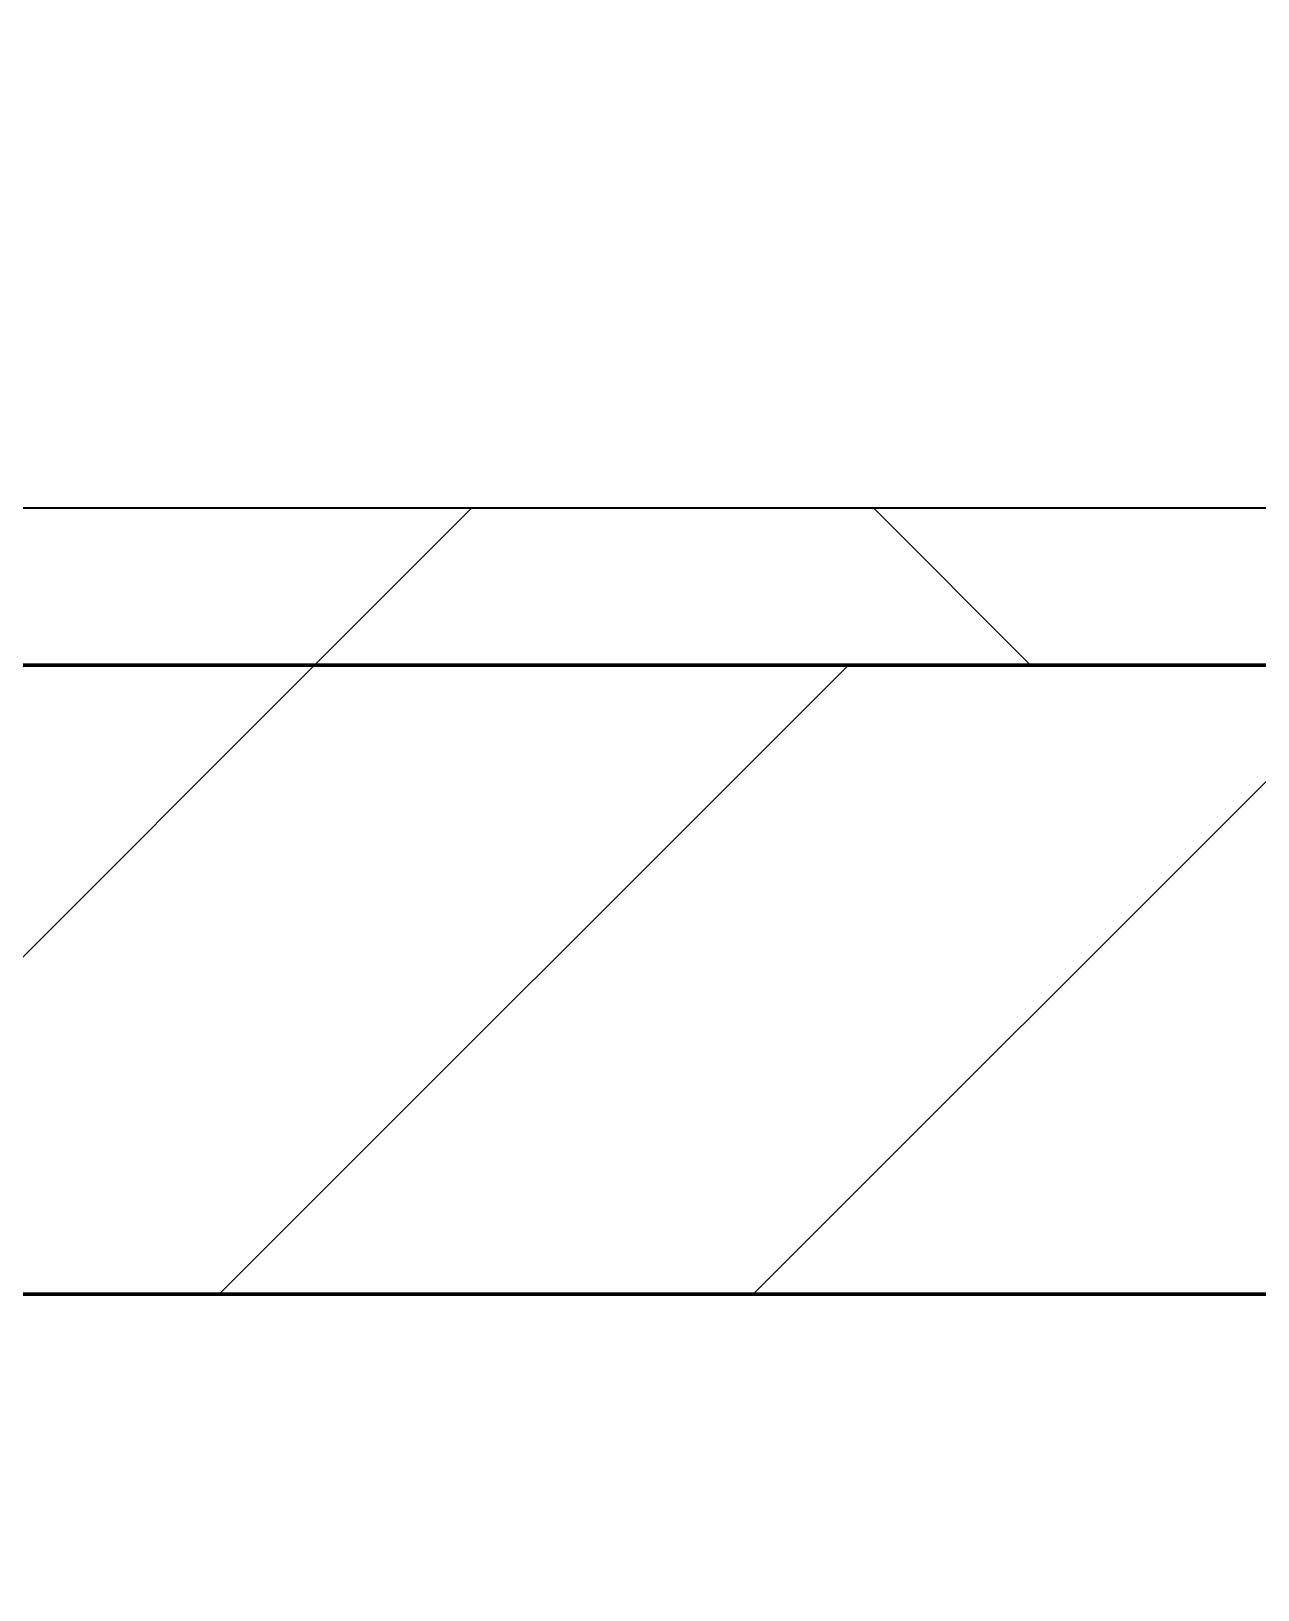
# Model space of a CAD drawing. Header units: millimetres. Extents: x -726012 to -647389, y -20772 to 18805.
# Drawn here: x -667146.8 to -666756.9, y 3835 to 4330.6 of the extents above; entities that cross this region are included whole.
import ezdxf
from ezdxf.xclip import XClip

# ---------------------------------------------------------------- set-up
doc = ezdxf.new("R2010")
doc.units = ezdxf.units.MM
doc.header["$XCLIPFRAME"] = 0
for name, color, linetype, lineweight in [('A-GLAZ-CURT', 2, 'Continuous', 9), ('A-WALL', 5, 'Continuous', 35), ('A-WALL-FNSH', 2, 'Continuous', 35), ('A-WALL-PATT', 1, 'Continuous', 35)]:
    doc.layers.add(name, color=color, linetype=linetype, lineweight=lineweight)
doc.layers.add('A11_ALU.SOLID SHEET', color=2, linetype='Continuous')

# ---------------------------------------------------------------- blocks, each defined once
blk = doc.blocks.new('PPLS-PP19_Custom Tile Pattern - Custom Tile Pattern-V215-4233-01 ENLARGED MULTI-PURPOSE LEVEL - REFLECTED CEILING PLAN - SHEET 4')
at = {"layer": 'A-GLAZ-CURT'}
for p, q in [((-300, 0), (300, 0)), ((300, 0), (-300, 0)), ((195.99, 0), (213.31, 0)), ((213.31, 0), (195.99, 0)), ((230.06, 0), (300, 0)), ((-300, -50), (300, -50)), ((300, -50), (-300, -50))]:
    blk.add_line(p, q, dxfattribs=at)
for points, knots in [([(136.44, 0), (121.66, 0), (86.93, 0), (51.16, 0), (31.18, 0)], [-106.750556, -106.750556, -106.750556, -106.750556, -59.610984, 0, 0, 0, 0]), ([(168.37, 0), (167.68, 0), (162.47, 0), (147.02, 0), (109.77, 0), (76.86, 0), (57.82, 0), (46.51, 0), (41.18, 0), (36.02, 0), (35.54, 0), (35.54, 0)], [-543.375029, -543.375029, -543.375029, -543.375029, -530.793311, -458.593899, -401.860199, -357.622665, -341.267687, -334.000314, -326.15566, -319.318397, -317.489778, -317.489778, -317.489778, -317.489778]), ([(55.8, 0), (65.42, 0), (93.33, 0), (120.63, 0), (138.28, 0), (138.53, 0)], [-375.858057, -375.858057, -375.858057, -375.858057, -346.313304, -291.370682, -290.5735, -290.5735, -290.5735, -290.5735]), ([(94.4, 0), (94.4, 0), (94.64, 0), (99.11, 0), (108.97, 0), (120.79, 0), (139.94, 0), (163.31, 0), (183.08, 0), (190.72, 0), (191.8, 0)], [-2348.345796, -2348.345796, -2348.345796, -2348.345796, -2310.419338, -2233.599744, -2052.234781, -1843.028543, -1530.39897, -1095.004608, -529.74427, -416.284071, -416.284071, -416.284071, -416.284071]), ([(157.9, 0), (156.77, 0), (151.67, 0), (143.29, 0), (134.04, 0), (127.58, 0), (124.82, 0), (124.05, 0)], [-10292.955006, -10292.955006, -10292.955006, -10292.955006, -10098.273015, -9847.788484, -9677.714971, -9567.007022, -9520.983381, -9520.983381, -9520.983381, -9520.983381]), ([(128.58, 0), (128.8, 0), (130.16, 0), (139.26, 0), (152.67, 0), (161.24, 0), (162.19, 0), (162.75, 0)], [-633.326174, -633.326174, -633.326174, -633.326174, -627.736123, -618.981161, -602.094757, -592.980799, -581.414464, -581.414464, -581.414464, -581.414464]), ([(137.1, 0), (136, 0), (133.64, 0), (129.87, 0), (129.11, 0)], [-670.405967, -670.405967, -670.405967, -670.405967, -651.020627, -640.742133, -640.742133, -640.742133, -640.742133]), ([(190.71, 0), (188.01, 0), (182.03, 0), (171, 0), (161.95, 0), (161.28, 0), (158.35, 0), (157.85, 0), (157.77, 0)], [-11493.799757, -11493.799757, -11493.799757, -11493.799757, -11105.624034, -10839.086983, -10768.332124, -10666.779182, -10580.760289, -10550.278881, -10550.278881, -10550.278881, -10550.278881]), ([(300, 0), (286.53, 0), (254.22, 0), (207.11, 0), (177.41, 0), (159.34, 0), (158.33, 0), (158.3, 0)], [-285.253232, -285.253232, -285.253232, -285.253232, -244.693688, -187.987675, -143.776725, -129.632772, -123.352749, -123.352749, -123.352749, -123.352749]), ([(159.07, 0), (159.13, 0), (160.84, 0), (165.21, 0), (174.15, 0), (183.25, 0), (190.9, 0), (191.67, 0)], [-115.643202, -115.643202, -115.643202, -115.643202, -114.681583, -87.660824, -65.295536, -41.623857, -39.063993, -39.063993, -39.063993, -39.063993]), ([(162.75, 0), (165.4, 0), (170.91, 0), (172.61, 0), (172.61, 0)], [-111.264224, -111.264224, -111.264224, -111.264224, -56.742688, -19.085662, -19.085662, -19.085662, -19.085662]), ([(191.68, 0), (186.65, 0), (180.26, 0), (174.27, 0), (169.67, 0), (168.99, 0)], [-8514.79642, -8514.79642, -8514.79642, -8514.79642, -8253.978395, -8152.463617, -8069.855175, -8069.855175, -8069.855175, -8069.855175]), ([(215.22, 0), (214.62, 0), (210.55, 0), (203.98, 0), (187.54, 0), (175.3, 0), (169.49, 0)], [-203.825446, -203.825446, -203.825446, -203.825446, -198.527383, -184.406837, -162.427601, -142.916156, -142.916156, -142.916156, -142.916156]), ([(171.51, 0), (176.48, 0), (193.23, 0), (201.73, 0), (208.81, 0), (213.9, 0), (241.96, 0), (266.73, 0), (281.71, 0), (291.71, 0), (296.52, 0), (297.86, 0), (298.09, 0)], [-7971.819559, -7971.819559, -7971.819559, -7971.819559, -7784.112253, -7606.717214, -7289.299508, -7042.621073, -6582.165592, -6068.460911, -5766.029927, -5566.724884, -5280.360606, -5199.253518, -5199.253518, -5199.253518, -5199.253518]), ([(172.07, 0), (177.66, 0), (187.87, 0), (201.08, 0), (207.47, 0), (213.96, 0), (215.11, 0)], [-255.364076, -255.364076, -255.364076, -255.364076, -237.955587, -223.92608, -215.862851, -208.75215, -208.75215, -208.75215, -208.75215]), ([(192.13, 0), (196.39, 0), (209.6, 0), (219.42, 0), (230.06, 0)], [-38.547734, -38.547734, -38.547734, -38.547734, -24.459831, 0, 0, 0, 0]), ([(192.31, 0), (193.21, 0), (194.15, 0), (194.69, 0), (194.79, 0)], [-397.682353, -397.682353, -397.682353, -397.682353, -295.064701, -265.121568, -265.121568, -265.121568, -265.121568]), ([(247.1, 0), (246.76, 0), (245.04, 0), (238.34, 0), (226.56, 0), (221.1, 0), (206.3, 0), (196.39, 0), (192.81, 0)], [-9649.085549, -9649.085549, -9649.085549, -9649.085549, -9581.591397, -9406.094246, -9221.510254, -9016.44624, -8717.832359, -8534.334697, -8534.334697, -8534.334697, -8534.334697]), ([(300, 0), (288.22, 0), (262, 0), (230.43, 0), (219.94, 0), (219.02, 0)], [-12528.858583, -12528.858583, -12528.858583, -12528.858583, -11905.454923, -11162.864862, -10856.732305, -10856.732305, -10856.732305, -10856.732305]), ([(219.9, 0), (220.86, 0), (227.84, 0), (242.06, 0), (246.54, 0), (246.96, 0)], [-10670.940496, -10670.940496, -10670.940496, -10670.940496, -10511.382485, -9925.173265, -9834.877357, -9834.877357, -9834.877357, -9834.877357]), ([(284.76, 0), (284.76, 0), (285.09, 0), (287.47, 0), (293.59, 0), (297.76, 0), (300, 0)], [-4110.630118, -4110.630118, -4110.630118, -4110.630118, -4053.389046, -3959.664717, -3862.421465, -3746.95702, -3746.95702, -3746.95702, -3746.95702]), ([(297.38, 0), (295.84, 0), (291.62, 0), (285.38, 0), (284.87, 0)], [-4803.172655, -4803.172655, -4803.172655, -4803.172655, -4358.271401, -4143.037883, -4143.037883, -4143.037883, -4143.037883])]:
    blk.add_open_spline(points, degree=3, knots=knots, dxfattribs=at)
for points in [[(168.74, 0), (168.74, 0), (169.81, 0), (171.51, 0)], [(193.8, 0), (193.39, 0), (192.91, 0), (192.39, 0)], [(195.11, 0), (194.91, 0), (194.44, 0), (193.8, 0)]]:
    blk.add_open_spline(points, degree=3, dxfattribs=at)
blk = doc.blocks.new('PPLS-PP19_Custom Tile Pattern - Custom Tile Pattern-V216-4233-01 ENLARGED MULTI-PURPOSE LEVEL - REFLECTED CEILING PLAN - SHEET 4')
at = {"layer": 'A-GLAZ-CURT'}
for p, q in [((-300, 0), (300, 0)), ((300, 0), (-300, 0)), ((-293.07, 0), (-275.75, 0)), ((-275.75, 0), (-293.07, 0)), ((-222.32, 0), (-205, 0)), ((-205, 0), (-222.32, 0)), ((-300, -50), (300, -50)), ((300, -50), (-300, -50))]:
    blk.add_line(p, q, dxfattribs=at)
at = {"layer": 'A-GLAZ-CURT', "flags": 128}
for points in [[(-300, 0), (-291.56, 0), (-283.3, 0), (-275.2, 0), (-267.26, 0), (-259.45, 0), (-251.77, 0), (-244.2, 0), (-236.74, 0), (-229.36, 0), (-222.06, 0), (-214.83, 0), (-207.71, 0), (-200.76, 0), (-194.02, 0), (-187.54, 0), (-181.38, 0), (-175.58, 0), (-170.25, 0), (-165.64, 0), (-162.01, 0), (-159.53, 0), (-157.46, 0), (-154.52, 0), (-149.42, 0), (-141.84, 0), (-132.81, 0), (-126.08, 0)], [(-203.29, 0), (-209.04, 0), (-215.73, 0), (-222.63, 0), (-229.72, 0), (-236.97, 0), (-244.39, 0), (-251.96, 0), (-259.67, 0), (-267.51, 0), (-275.48, 0), (-283.55, 0), (-291.73, 0), (-300, 0)], [(-134.96, 0), (-140.03, 0), (-145.5, 0), (-150.63, 0), (-155.53, 0), (-160.27, 0), (-164.95, 0), (-169.65, 0), (-174.47, 0), (-179.49, 0), (-184.81, 0), (-190.44, 0), (-196.37, 0), (-202.58, 0)], [(-125.17, 0), (-128.55, 0), (-134.16, 0)]]:
    blk.add_lwpolyline(points, dxfattribs=at)
at = {"layer": 'A-GLAZ-CURT'}
for points, knots in [([(-300, 0), (-284.65, 0), (-236.57, 0), (-174.61, 0), (-129.95, 0), (-110.8, 0), (-99.5, 0), (-91.46, 0)], [-5323.127839, -5323.127839, -5323.127839, -5323.127839, -4502.809032, -2700.551212, -1002.059161, -460.363443, 0, 0, 0, 0]), ([(-203.34, 0), (-206.9, 0), (-231.18, 0), (-262.56, 0), (-294.48, 0), (-300, 0)], [-15377.048371, -15377.048371, -15377.048371, -15377.048371, -15131.813646, -13729.592194, -13439.944408, -13439.944408, -13439.944408, -13439.944408]), ([(-137.88, 0), (-140.56, 0), (-147.66, 0), (-147.69, 0), (-158.72, 0), (-174.02, 0), (-185.59, 0), (-209.77, 0), (-232.01, 0), (-255.22, 0), (-262.59, 0), (-264.9, 0), (-265.4, 0)], [-3187.727384, -3187.727384, -3187.727384, -3187.727384, -2919.378265, -2477.344047, -2237.412286, -2029.680487, -1755.085331, -1400.429864, -858.079193, -543.655514, -208.940337, 0, 0, 0, 0]), ([(-258.6, 0), (-257.91, 0), (-254.26, 0), (-241.25, 0), (-225.99, 0), (-213.43, 0), (-207.06, 0), (-204.3, 0)], [-5722.54675, -5722.54675, -5722.54675, -5722.54675, -5657.471696, -5413.335975, -5017.494783, -4832.723979, -4685.575192, -4685.575192, -4685.575192, -4685.575192]), ([(-135.82, 0), (-137.15, 0), (-139.92, 0), (-149.31, 0), (-162.01, 0), (-177.91, 0), (-199.46, 0), (-216.65, 0), (-231.26, 0), (-233.46, 0), (-234, 0)], [-2617.829187, -2617.829187, -2617.829187, -2617.829187, -2418.507304, -2308.929706, -2113.765672, -1763.376603, -1422.553702, -978.033455, -846.069444, -682.911962, -682.911962, -682.911962, -682.911962]), ([(-233.49, 0), (-233.44, 0), (-232.38, 0), (-230.74, 0), (-225.3, 0), (-223.63, 0)], [-455.274641, -455.274641, -455.274641, -455.274641, -440.605512, -119.536984, 0, 0, 0, 0]), ([(-223.63, 0), (-219.39, 0), (-212.13, 0), (-205.01, 0), (-203.3, 0)], [-5463.295695, -5463.295695, -5463.295695, -5463.295695, -5161.076232, -5065.617918, -5065.617918, -5065.617918, -5065.617918]), ([(-202.92, 0), (-197.2, 0), (-186.6, 0), (-169.02, 0), (-152.21, 0), (-140.61, 0), (-135.7, 0)], [-5058.607125, -5058.607125, -5058.607125, -5058.607125, -4739.070012, -4465.409639, -4149.119819, -3844.541415, -3844.541415, -3844.541415, -3844.541415]), ([(-202.15, 0), (-196.66, 0), (-185.47, 0), (-171.77, 0), (-158.7, 0), (-157.22, 0)], [-4647.168838, -4647.168838, -4647.168838, -4647.168838, -4349.945572, -4000.813434, -3840.635403, -3840.635403, -3840.635403, -3840.635403]), ([(-152.35, 0), (-151.03, 0), (-147.71, 0), (-143.57, 0), (-138.62, 0)], [-3494.978217, -3494.978217, -3494.978217, -3494.978217, -3371.022232, -3227.460399, -3227.460399, -3227.460399, -3227.460399]), ([(-134.91, 0), (-135.6, 0), (-140.14, 0), (-147.46, 0), (-150.03, 0), (-150.57, 0)], [-5547.325229, -5547.325229, -5547.325229, -5547.325229, -5508.838257, -5298.784692, -5196.16478, -5196.16478, -5196.16478, -5196.16478]), ([(-150.34, 0), (-150.07, 0), (-147.75, 0), (-142.6, 0), (-127.26, 0), (-107.3, 0), (-90.42, 0), (-75.26, 0), (-68.41, 0), (-65.12, 0), (-63.63, 0)], [-4948.728362, -4948.728362, -4948.728362, -4948.728362, -4883.323924, -4440.880425, -4054.690705, -3793.097032, -3402.597032, -3144.956779, -3050.982048, -2969.237017, -2969.237017, -2969.237017, -2969.237017]), ([(-136.06, 0), (-137.31, 0), (-142.24, 0), (-147.74, 0), (-149.07, 0)], [-6509.710453, -6509.710453, -6509.710453, -6509.710453, -6449.282163, -6277.220794, -6277.220794, -6277.220794, -6277.220794]), ([(-148.23, 0), (-146.94, 0), (-140.15, 0), (-137.69, 0), (-135.46, 0), (-135.02, 0)], [-6162.058746, -6162.058746, -6162.058746, -6162.058746, -6017.569127, -5560.701257, -5478.231468, -5478.231468, -5478.231468, -5478.231468]), ([(-86.16, 0), (-91.37, 0), (-104.13, 0), (-122.65, 0), (-139.03, 0), (-146.11, 0), (-146.95, 0)], [-1681.3698, -1681.3698, -1681.3698, -1681.3698, -1374.161226, -945.742622, -741.901385, -489.130243, -489.130243, -489.130243, -489.130243]), ([(-146.69, 0), (-146.59, 0), (-145.49, 0), (-140.61, 0), (-136.52, 0), (-134.97, 0)], [-420.34245, -420.34245, -420.34245, -420.34245, -406.956646, -290.263673, -210.850526, -210.850526, -210.850526, -210.850526]), ([(-72.93, 0), (-75.51, 0), (-91.45, 0), (-114.29, 0), (-134.93, 0), (-134.97, 0)], [-19442.345229, -19442.345229, -19442.345229, -19442.345229, -18935.241197, -17136.203329, -17132.74445, -17132.74445, -17132.74445, -17132.74445]), ([(-66.63, 0), (-71, 0), (-84.26, 0), (-109.35, 0), (-125.25, 0), (-134.93, 0)], [-7772.749801, -7772.749801, -7772.749801, -7772.749801, -7508.296369, -7004.680444, -6528.200061, -6528.200061, -6528.200061, -6528.200061]), ([(-134.93, 0), (-132.06, 0), (-127.24, 0), (-124.19, 0), (-123.43, 0), (-123.28, 0)], [-3828.39088, -3828.39088, -3828.39088, -3828.39088, -3647.167523, -3488.92562, -3439.852845, -3439.852845, -3439.852845, -3439.852845]), ([(-134.77, 0), (-134.18, 0), (-132.42, 0), (-128.78, 0), (-126.5, 0)], [-5463.506987, -5463.506987, -5463.506987, -5463.506987, -5364.112219, -5231.017328, -5231.017328, -5231.017328, -5231.017328]), ([(-127.41, 0), (-131.63, 0), (-133.16, 0), (-134.09, 0), (-134.15, 0)], [-8540.990293, -8540.990293, -8540.990293, -8540.990293, -8266.114998, -8246.473386, -8246.473386, -8246.473386, -8246.473386]), ([(-134.15, 0), (-133.32, 0), (-130.31, 0), (-117.33, 0), (-92.04, 0), (-77.29, 0), (-69.74, 0), (-67.52, 0)], [-7657.439573, -7657.439573, -7657.439573, -7657.439573, -7293.749979, -6839.55839, -6236.997189, -5713.340575, -5448.562773, -5448.562773, -5448.562773, -5448.562773]), ([(-118.78, 0), (-121.86, 0), (-125.68, 0), (-131.55, 0), (-133.86, 0)], [-5938.474035, -5938.474035, -5938.474035, -5938.474035, -5700.061948, -5567.319408, -5567.319408, -5567.319408, -5567.319408]), ([(-120.13, 0), (-120.14, 0), (-120.24, 0), (-121.3, 0), (-129.25, 0), (-133.82, 0)], [-2933.992132, -2933.992132, -2933.992132, -2933.992132, -2920.575025, -2840.280255, -2731.647847, -2731.647847, -2731.647847, -2731.647847]), ([(-113.43, 0), (-113.44, 0), (-113.96, 0), (-119.73, 0), (-125.43, 0), (-127.03, 0), (-127.41, 0)], [-328.499627, -328.499627, -328.499627, -328.499627, -282.672656, -98.539552, -24.539552, 0, 0, 0, 0]), ([(-126.5, 0), (-122.44, 0), (-108.71, 0), (-88.54, 0), (-72.78, 0), (-66.64, 0)], [-5231.017328, -5231.017328, -5231.017328, -5231.017328, -4994.692869, -4542.524482, -4111.241572, -4111.241572, -4111.241572, -4111.241572]), ([(-125.15, 0), (-124.93, 0), (-121.96, 0), (-113.01, 0), (-98.9, 0), (-85.29, 0), (-71.67, 0), (-65.93, 0), (-65.07, 0)], [-3362.7396, -3362.7396, -3362.7396, -3362.7396, -3342.215224, -3074.362186, -2902.289527, -2605.247022, -2322.099534, -2241.8264, -2241.8264, -2241.8264, -2241.8264]), ([(-122.08, 0), (-122.01, 0), (-121.69, 0), (-121.2, 0), (-120.88, 0)], [-3136.336417, -3136.336417, -3136.336417, -3136.336417, -3110.304437, -3035.164275, -3035.164275, -3035.164275, -3035.164275]), ([(-36.33, 0), (-36.43, 0), (-37.27, 0), (-45.02, 0), (-46.13, 0), (-60.59, 0), (-81.23, 0), (-99.51, 0), (-114.02, 0), (-117.28, 0), (-118.78, 0)], [-1855.773136, -1855.773136, -1855.773136, -1855.773136, -1810.870157, -1672.078046, -1405.135169, -1060.00838, -740.068933, -229.489605, -116.330425, 0, 0, 0, 0]), ([(-117.74, 0), (-117.19, 0), (-114.78, 0), (-113.43, 0), (-113.43, 0)], [-821.249067, -821.249067, -821.249067, -821.249067, -394.672656, -330.879064, -330.879064, -330.879064, -330.879064]), ([(-36.62, 0), (-36.62, 0), (-40.35, 0), (-44.32, 0), (-58.97, 0), (-85.2, 0), (-107.61, 0), (-116.56, 0), (-117.56, 0)], [-4069.478503, -4069.478503, -4069.478503, -4069.478503, -3858.647035, -3538.256648, -2842.901703, -2193.204658, -1433.981041, -985.49888, -985.49888, -985.49888, -985.49888]), ([(-115.82, 0), (-114.96, 0), (-110.41, 0), (-96.78, 0), (-71.33, 0), (-42.53, 0), (-12.78, 0), (4.23, 0), (9.64, 0), (10.14, 0), (10.18, 0)], [-5724.064692, -5724.064692, -5724.064692, -5724.064692, -5430.283136, -5103.229623, -4799.173296, -4065.652676, -3589.737505, -3285.047089, -3066.359526, -3044.715262, -3044.715262, -3044.715262, -3044.715262]), ([(0.54, 0), (-2.2, 0), (-12.83, 0), (-25.64, 0), (-40, 0), (-56.24, 0), (-75.59, 0), (-94, 0), (-112.01, 0), (-114.94, 0), (-115.63, 0)], [-2679.34943, -2679.34943, -2679.34943, -2679.34943, -2518.50168, -2125.455881, -1792.521578, -1466.981642, -1208.454564, -789.402658, -501.969187, -243.577221, -243.577221, -243.577221, -243.577221]), ([(-91.46, 0), (-90.09, 0), (-84.7, 0), (-77.43, 0), (-72.73, 0), (-72.64, 0), (-72.64, 0)], [-19832.387487, -19832.387487, -19832.387487, -19832.387487, -19753.885894, -19541.04734, -19478.625389, -19471.062469, -19471.062469, -19471.062469, -19471.062469]), ([(-63.96, 0), (-64.13, 0), (-72.5, 0), (-80.63, 0), (-86.16, 0)], [-2171.769325, -2171.769325, -2171.769325, -2171.769325, -2007.031671, -1681.3698, -1681.3698, -1681.3698, -1681.3698]), ([(-29.03, 0), (-33.97, 0), (-43.74, 0), (-56.37, 0), (-71.66, 0), (-77.83, 0), (-82.66, 0), (-83.28, 0), (-83.28, 0)], [-2680.714891, -2680.714891, -2680.714891, -2680.714891, -2413.671296, -2161.752162, -2006.592567, -1646.621388, -1424.436217, -1393.971743, -1393.971743, -1393.971743, -1393.971743]), ([(-83.28, 0), (-83.28, 0), (-82.91, 0), (-76.14, 0), (-70.89, 0), (-67.35, 0)], [-1393.4169, -1393.4169, -1393.4169, -1393.4169, -1353.722004, -1274.333717, -1073.56893, -1073.56893, -1073.56893, -1073.56893])]:
    blk.add_open_spline(points, degree=3, knots=knots, dxfattribs=at)
for points in [[(-135.39, 0), (-155.38, 0), (-178, 0), (-203.3, 0)], [(-134.93, 0), (-130.82, 0), (-127.43, 0), (-125.15, 0)]]:
    blk.add_open_spline(points, degree=3, dxfattribs=at)
blk = doc.blocks.new('*U885')
at = {"layer": 'A-GLAZ-CURT'}
for name, p in [('PPLS-PP19_Custom Tile Pattern - Custom Tile Pattern-V215-4233-01 ENLARGED MULTI-PURPOSE LEVEL - REFLECTED CEILING PLAN - SHEET 4', (9000, 11720.41)), ('PPLS-PP19_Custom Tile Pattern - Custom Tile Pattern-V216-4233-01 ENLARGED MULTI-PURPOSE LEVEL - REFLECTED CEILING PLAN - SHEET 4', (9600, 11720.41))]:
    blk.add_blockref(name, p, dxfattribs=at)
blk = doc.blocks.new('*U1287')
blk.add_lwpolyline([(21173.36, -580), (28210, -580), (28210, -6849.96), (45954.15, -6849.96), (45954.15, 600), (82995.06, 600), (83086.47, 650), (90052, 650), (90392, 990), (103159.16, 990), (103159.16, 4990), (21173.36, 4990), (21173.36, 3485.45), (21203.36, 3485.45), (21203.36, 925.54), (21173.36, 925.54), (21173.36, -580)])

msp = doc.modelspace()

# ---------------------------------------------------------------- hatches: boundary and pattern name
at = {"layer": 'A-WALL-PATT', "lineweight": 9}
h = msp.add_hatch(dxfattribs=at)
h.set_pattern_fill('FP_3', color=256, style=0, pattern_type=2)
h.set_pattern_definition([(45, (0, 0), (-212.13203, 212.13203), []), (135, (0, 0), (-212.13203, -212.13203), [])])
h.paths.add_polyline_path([(-661708.03, 4129.02), (-661758.03, 4179.02), (-698678.22, 4179.02), (-698678.22, 4129.02), (-663127.46, 4129.02)])
h = msp.add_hatch(dxfattribs=at)
h.set_pattern_fill('FP_2', color=256, style=0, pattern_type=2)
h.set_pattern_definition([(45, (0, 0), (-84.852814, 84.852814), [])])
h.paths.add_polyline_path([(-661508.03, 3929.02), (-661708.03, 4129.02), (-698478.22, 4129.02), (-698478.22, 3929.02), (-661790.87, 3929.02)])

# ---------------------------------------------------------------- linework, layer by layer
at = {"layer": 'A-WALL', "color": 7, "lineweight": 70}
for p, q in [((-698478.22, 4129.02), (-661708.03, 4129.02)), ((-661790.87, 3929.02), (-672727.37, 3929.02))]:
    msp.add_line(p, q, dxfattribs=at)
at = {"layer": 'A-WALL-FNSH', "color": 250}
for p, q in [((-698678.22, 4179.02), (-661758.03, 4179.02)), ((-661708.03, 4129.02), (-698678.22, 4129.02))]:
    msp.add_line(p, q, dxfattribs=at)

# ---------------------------------------------------------------- block references
msp.add_blockref('*U885', (-676282.37, -7541.39))

# ---------------------------------------------------------------- next in the draw order: block references
at = {"layer": 'A11_ALU.SOLID SHEET'}
ref = msp.add_blockref('*U1287', (-744682.37, 3579.02), dxfattribs=at)
XClip(ref).set_block_clipping_path([(22516.8245944298, -23612.0000696909), (92487.8891097467, 7199.9972603897)])

doc.saveas('drawing.dxf')
